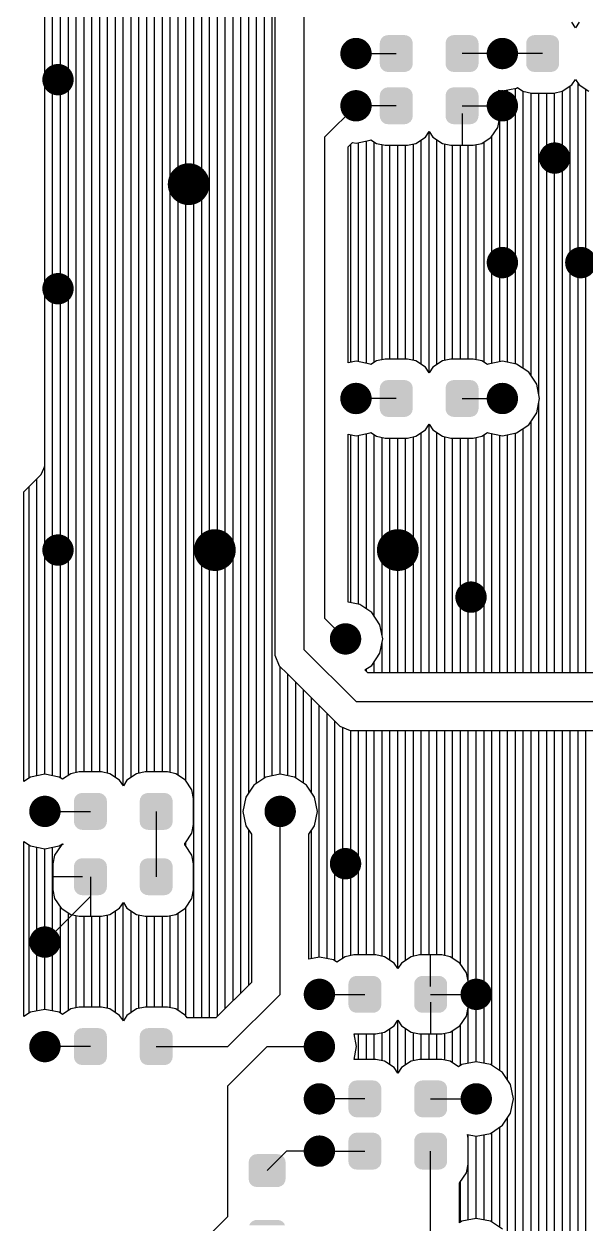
# Model space of a CAD drawing. Extents: x 295 to 953, y 10 to 290.
# Drawn here: x 729.75 to 752.27, y 114.29 to 162.4 of the extents above; entities that cross this region are included whole.
import ezdxf

# ---------------------------------------------------------------- set-up
doc = ezdxf.new("R2010")
doc.units = 0
doc.header["$LTSCALE"] = 5
doc.header["$MEASUREMENT"] = 0
doc.layers.get('0').update_dxf_attribs({"linetype": 'CONTINUOUS', "lineweight": 25})
doc.layers.add('DV-INT-A3_BOT', color=7, linetype='CONTINUOUS')

msp = doc.modelspace()

# ---------------------------------------------------------------- linework, layer by layer
for points, const_width in [([(743.367, 161.213, -1), (742.738, 161.213, -1)], 0.629), ([(749.234, 161.213, -1), (748.606, 161.213, -1)], 0.629), ([(731.423, 160.166, -1), (730.794, 160.166, -1)], 0.629), ([(743.367, 159.118, -1), (742.738, 159.118, -1)], 0.629), ([(749.234, 159.118, -1), (748.606, 159.118, -1)], 0.629), ([(751.33, 157.022, -1), (750.701, 157.022, -1)], 0.629), ([(736.766, 155.975, -1), (735.928, 155.975, -1)], 0.838), ([(749.234, 152.831, -1), (748.606, 152.831, -1)], 0.629), ([(752.378, 152.831, -1), (751.749, 152.831, -1)], 0.629), ([(731.423, 151.784, -1), (730.794, 151.784, -1)], 0.629), ([(743.367, 147.383, -1), (742.738, 147.383, -1)], 0.629), ([(749.234, 147.383, -1), (748.606, 147.383, -1)], 0.629), ([(731.423, 141.306, -1), (730.794, 141.306, -1)], 0.629), ([(737.814, 141.306, -1), (736.976, 141.306, -1)], 0.838), ([(745.148, 141.306, -1), (744.31, 141.306, -1)], 0.838), ([(747.977, 139.42, -1), (747.349, 139.42, -1)], 0.629), ([(742.948, 137.744, -1), (742.319, 137.744, -1)], 0.629), ([(730.899, 130.829, -1), (730.27, 130.829, -1)], 0.629), ([(740.329, 130.829, -1), (739.7, 130.829, -1)], 0.629), ([(742.948, 128.733, -1), (742.319, 128.733, -1)], 0.629), ([(730.899, 125.59, -1), (730.27, 125.59, -1)], 0.629), ([(741.9, 123.494, -1), (741.272, 123.494, -1)], 0.629), ([(748.187, 123.494, -1), (747.558, 123.494, -1)], 0.629), ([(730.899, 121.399, -1), (730.27, 121.399, -1)], 0.629), ([(741.9, 121.399, -1), (741.272, 121.399, -1)], 0.629), ([(741.9, 119.303, -1), (741.272, 119.303, -1)], 0.629), ([(748.187, 119.303, -1), (747.558, 119.303, -1)], 0.629), ([(741.9, 117.208, -1), (741.272, 117.208, -1)], 0.629)]:
    msp.add_lwpolyline(points, format="xyb", close=True, dxfattribs=dict(const_width=const_width))
for points in [[(745.326, 161.626), (745.312, 161.718), (744.006, 161.626), (744.022, 161.718)], [(745.312, 161.718), (745.307, 161.729), (744.022, 161.718), (744.024, 161.729)], [(745.307, 161.729), (745.267, 161.812), (744.024, 161.729), (744.068, 161.812)], [(745.267, 161.812), (745.258, 161.822), (744.068, 161.812), (744.073, 161.822)], [(745.258, 161.822), (745.194, 161.887), (744.073, 161.822), (744.141, 161.887)], [(745.194, 161.887), (745.181, 161.894), (744.141, 161.887), (744.148, 161.894)], [(745.181, 161.894), (745.101, 161.936), (744.148, 161.894), (744.236, 161.936)], [(745.101, 161.936), (745.079, 161.939), (744.236, 161.936), (744.243, 161.939)], [(745.079, 161.939), (744.997, 161.952), (744.243, 161.939), (744.335, 161.952)], [(744.997, 161.952), (744.997, 161.955), (744.335, 161.952), (744.335, 161.955)], [(747.963, 161.626), (747.949, 161.718), (746.642, 161.626), (746.658, 161.718)], [(747.949, 161.718), (747.943, 161.729), (746.658, 161.718), (746.66, 161.729)], [(747.943, 161.729), (747.903, 161.812), (746.66, 161.729), (746.704, 161.812)], [(747.903, 161.812), (747.894, 161.822), (746.704, 161.812), (746.709, 161.822)], [(747.894, 161.822), (747.83, 161.887), (746.709, 161.822), (746.777, 161.887)], [(747.83, 161.887), (747.817, 161.894), (746.777, 161.887), (746.785, 161.894)], [(747.817, 161.894), (747.737, 161.936), (746.785, 161.894), (746.872, 161.936)], [(747.737, 161.936), (747.715, 161.939), (746.872, 161.936), (746.879, 161.939)], [(747.715, 161.939), (747.634, 161.952), (746.879, 161.939), (746.971, 161.952)], [(747.634, 161.952), (747.634, 161.955), (746.971, 161.952), (746.971, 161.955)], [(751.194, 161.626), (751.18, 161.718), (749.874, 161.626), (749.889, 161.718)], [(751.18, 161.718), (751.174, 161.729), (749.889, 161.718), (749.891, 161.729)], [(751.174, 161.729), (751.134, 161.812), (749.891, 161.729), (749.935, 161.812)], [(751.134, 161.812), (751.125, 161.822), (749.935, 161.812), (749.94, 161.822)], [(751.125, 161.822), (751.061, 161.887), (749.94, 161.822), (750.009, 161.887)], [(751.061, 161.887), (751.048, 161.894), (750.009, 161.887), (750.016, 161.894)], [(751.048, 161.894), (750.968, 161.936), (750.016, 161.894), (750.103, 161.936)], [(750.968, 161.936), (750.947, 161.939), (750.103, 161.936), (750.11, 161.939)], [(750.947, 161.939), (750.865, 161.952), (750.11, 161.939), (750.203, 161.952)], [(750.865, 161.952), (750.865, 161.955), (750.203, 161.952), (750.203, 161.955)], [(745.326, 161.624), (745.326, 161.626), (744.006, 161.624), (744.006, 161.626)], [(745.326, 160.803), (745.326, 161.624), (744.006, 160.803), (744.006, 161.624)], [(747.963, 161.624), (747.963, 161.626), (746.642, 161.624), (746.642, 161.626)], [(747.963, 160.803), (747.963, 161.624), (746.642, 160.803), (746.642, 161.624)], [(751.194, 161.624), (751.194, 161.626), (749.874, 161.624), (749.874, 161.626)], [(751.194, 160.803), (751.194, 161.624), (749.874, 160.803), (749.874, 161.624)], [(745.326, 160.801), (745.326, 160.803), (744.006, 160.801), (744.006, 160.803)], [(745.311, 160.708), (745.326, 160.801), (744.02, 160.708), (744.006, 160.801)], [(745.309, 160.697), (745.311, 160.708), (744.026, 160.697), (744.02, 160.708)], [(745.265, 160.614), (745.309, 160.697), (744.066, 160.614), (744.026, 160.697)], [(747.963, 160.801), (747.963, 160.803), (746.642, 160.801), (746.642, 160.803)], [(747.947, 160.708), (747.963, 160.801), (746.656, 160.708), (746.642, 160.801)], [(747.945, 160.697), (747.947, 160.708), (746.662, 160.697), (746.656, 160.708)], [(747.901, 160.614), (747.945, 160.697), (746.702, 160.614), (746.662, 160.697)], [(751.194, 160.801), (751.194, 160.803), (749.874, 160.801), (749.874, 160.803)], [(751.178, 160.708), (751.194, 160.801), (749.888, 160.708), (749.874, 160.801)], [(751.176, 160.697), (751.178, 160.708), (749.893, 160.697), (749.888, 160.708)], [(751.132, 160.614), (751.176, 160.697), (749.933, 160.614), (749.893, 160.697)], [(745.26, 160.605), (745.265, 160.614), (744.075, 160.605), (744.066, 160.614)], [(745.191, 160.539), (745.26, 160.605), (744.139, 160.539), (744.075, 160.605)], [(745.184, 160.532), (745.191, 160.539), (744.152, 160.532), (744.139, 160.539)], [(745.097, 160.491), (745.184, 160.532), (744.232, 160.491), (744.152, 160.532)], [(745.09, 160.487), (745.097, 160.491), (744.253, 160.487), (744.232, 160.491)], [(744.997, 160.474), (745.09, 160.487), (744.335, 160.474), (744.253, 160.487)], [(744.997, 160.472), (744.997, 160.474), (744.335, 160.472), (744.335, 160.474)], [(747.896, 160.605), (747.901, 160.614), (746.711, 160.605), (746.702, 160.614)], [(747.827, 160.539), (747.896, 160.605), (746.775, 160.539), (746.711, 160.605)], [(747.82, 160.532), (747.827, 160.539), (746.788, 160.532), (746.775, 160.539)], [(747.733, 160.491), (747.82, 160.532), (746.868, 160.491), (746.788, 160.532)], [(747.726, 160.487), (747.733, 160.491), (746.889, 160.487), (746.868, 160.491)], [(747.634, 160.474), (747.726, 160.487), (746.971, 160.474), (746.889, 160.487)], [(747.634, 160.472), (747.634, 160.474), (746.971, 160.472), (746.971, 160.474)], [(751.127, 160.605), (751.132, 160.614), (749.943, 160.605), (749.933, 160.614)], [(751.059, 160.539), (751.127, 160.605), (750.006, 160.539), (749.943, 160.605)], [(751.052, 160.532), (751.059, 160.539), (750.019, 160.532), (750.006, 160.539)], [(750.964, 160.491), (751.052, 160.532), (750.099, 160.491), (750.019, 160.532)], [(750.957, 160.487), (750.964, 160.491), (750.121, 160.487), (750.099, 160.491)], [(750.865, 160.474), (750.957, 160.487), (750.203, 160.474), (750.121, 160.487)], [(750.865, 160.472), (750.865, 160.474), (750.203, 160.472), (750.203, 160.474)], [(745.258, 159.726), (745.194, 159.792), (744.073, 159.726), (744.141, 159.792)], [(745.194, 159.792), (745.181, 159.799), (744.141, 159.792), (744.148, 159.799)], [(745.181, 159.799), (745.101, 159.84), (744.148, 159.799), (744.236, 159.84)], [(745.101, 159.84), (745.079, 159.844), (744.236, 159.84), (744.243, 159.844)], [(745.079, 159.844), (744.997, 159.857), (744.243, 159.844), (744.335, 159.857)], [(744.997, 159.857), (744.997, 159.86), (744.335, 159.857), (744.335, 159.86)], [(747.894, 159.726), (747.83, 159.792), (746.709, 159.726), (746.777, 159.792)], [(747.83, 159.792), (747.817, 159.799), (746.777, 159.792), (746.785, 159.799)], [(747.817, 159.799), (747.737, 159.84), (746.785, 159.799), (746.872, 159.84)], [(747.737, 159.84), (747.715, 159.844), (746.872, 159.84), (746.879, 159.844)], [(747.715, 159.844), (747.634, 159.857), (746.879, 159.844), (746.971, 159.857)], [(747.634, 159.857), (747.634, 159.86), (746.971, 159.857), (746.971, 159.86)], [(745.326, 159.531), (745.312, 159.623), (744.006, 159.531), (744.022, 159.623)], [(745.326, 159.529), (745.326, 159.531), (744.006, 159.529), (744.006, 159.531)], [(745.326, 158.707), (745.326, 159.529), (744.006, 158.707), (744.006, 159.529)], [(745.312, 159.623), (745.307, 159.634), (744.022, 159.623), (744.024, 159.634)], [(745.307, 159.634), (745.267, 159.717), (744.024, 159.634), (744.068, 159.717)], [(745.267, 159.717), (745.258, 159.726), (744.068, 159.717), (744.073, 159.726)], [(747.963, 159.531), (747.949, 159.623), (746.642, 159.531), (746.658, 159.623)], [(747.963, 159.529), (747.963, 159.531), (746.642, 159.529), (746.642, 159.531)], [(747.963, 158.707), (747.963, 159.529), (746.642, 158.707), (746.642, 159.529)], [(747.949, 159.623), (747.943, 159.634), (746.658, 159.623), (746.66, 159.634)], [(747.943, 159.634), (747.903, 159.717), (746.66, 159.634), (746.704, 159.717)], [(747.903, 159.717), (747.894, 159.726), (746.704, 159.717), (746.709, 159.726)], [(745.326, 158.705), (745.326, 158.707), (744.006, 158.705), (744.006, 158.707)], [(745.311, 158.613), (745.326, 158.705), (744.02, 158.613), (744.006, 158.705)], [(745.309, 158.602), (745.311, 158.613), (744.026, 158.602), (744.02, 158.613)], [(745.265, 158.519), (745.309, 158.602), (744.066, 158.519), (744.026, 158.602)], [(745.26, 158.509), (745.265, 158.519), (744.075, 158.509), (744.066, 158.519)], [(745.191, 158.444), (745.26, 158.509), (744.139, 158.444), (744.075, 158.509)], [(745.184, 158.437), (745.191, 158.444), (744.152, 158.437), (744.139, 158.444)], [(745.097, 158.395), (745.184, 158.437), (744.232, 158.395), (744.152, 158.437)], [(745.09, 158.392), (745.097, 158.395), (744.253, 158.392), (744.232, 158.395)], [(744.997, 158.379), (745.09, 158.392), (744.335, 158.379), (744.253, 158.392)], [(744.997, 158.376), (744.997, 158.379), (744.335, 158.376), (744.335, 158.379)], [(747.963, 158.705), (747.963, 158.707), (746.642, 158.705), (746.642, 158.707)], [(747.947, 158.613), (747.963, 158.705), (746.656, 158.613), (746.642, 158.705)], [(747.945, 158.602), (747.947, 158.613), (746.662, 158.602), (746.656, 158.613)], [(747.901, 158.519), (747.945, 158.602), (746.702, 158.519), (746.662, 158.602)], [(747.896, 158.509), (747.901, 158.519), (746.711, 158.509), (746.702, 158.519)], [(747.827, 158.444), (747.896, 158.509), (746.775, 158.444), (746.711, 158.509)], [(747.82, 158.437), (747.827, 158.444), (746.788, 158.437), (746.775, 158.444)], [(747.733, 158.395), (747.82, 158.437), (746.868, 158.395), (746.788, 158.437)], [(747.726, 158.392), (747.733, 158.395), (746.889, 158.392), (746.868, 158.395)], [(747.634, 158.379), (747.726, 158.392), (746.971, 158.379), (746.889, 158.392)], [(747.634, 158.376), (747.634, 158.379), (746.971, 158.376), (746.971, 158.379)], [(745.326, 147.796), (745.312, 147.888), (744.006, 147.796), (744.022, 147.888)], [(745.326, 147.794), (745.326, 147.796), (744.006, 147.794), (744.006, 147.796)], [(745.326, 146.972), (745.326, 147.794), (744.006, 146.972), (744.006, 147.794)], [(745.312, 147.888), (745.307, 147.899), (744.022, 147.888), (744.024, 147.899)], [(745.307, 147.899), (745.267, 147.982), (744.024, 147.899), (744.068, 147.982)], [(745.267, 147.982), (745.258, 147.992), (744.068, 147.982), (744.073, 147.992)], [(745.258, 147.992), (745.194, 148.057), (744.073, 147.992), (744.141, 148.057)], [(745.194, 148.057), (745.181, 148.064), (744.141, 148.057), (744.148, 148.064)], [(745.181, 148.064), (745.101, 148.105), (744.148, 148.064), (744.236, 148.105)], [(745.101, 148.105), (745.079, 148.109), (744.236, 148.105), (744.243, 148.109)], [(745.079, 148.109), (744.997, 148.122), (744.243, 148.109), (744.335, 148.122)], [(744.997, 148.122), (744.997, 148.125), (744.335, 148.122), (744.335, 148.125)], [(747.963, 147.796), (747.949, 147.888), (746.642, 147.796), (746.658, 147.888)], [(747.963, 147.794), (747.963, 147.796), (746.642, 147.794), (746.642, 147.796)], [(747.963, 146.972), (747.963, 147.794), (746.642, 146.972), (746.642, 147.794)], [(747.949, 147.888), (747.943, 147.899), (746.658, 147.888), (746.66, 147.899)], [(747.943, 147.899), (747.903, 147.982), (746.66, 147.899), (746.704, 147.982)], [(747.903, 147.982), (747.894, 147.992), (746.704, 147.982), (746.709, 147.992)], [(747.894, 147.992), (747.83, 148.057), (746.709, 147.992), (746.777, 148.057)], [(747.83, 148.057), (747.817, 148.064), (746.777, 148.057), (746.785, 148.064)], [(747.817, 148.064), (747.737, 148.105), (746.785, 148.064), (746.872, 148.105)], [(747.737, 148.105), (747.715, 148.109), (746.872, 148.105), (746.879, 148.109)], [(747.715, 148.109), (747.634, 148.122), (746.879, 148.109), (746.971, 148.122)], [(747.634, 148.122), (747.634, 148.125), (746.971, 148.122), (746.971, 148.125)], [(745.326, 146.97), (745.326, 146.972), (744.006, 146.97), (744.006, 146.972)], [(745.311, 146.878), (745.326, 146.97), (744.02, 146.878), (744.006, 146.97)], [(745.309, 146.867), (745.311, 146.878), (744.026, 146.867), (744.02, 146.878)], [(745.265, 146.784), (745.309, 146.867), (744.066, 146.784), (744.026, 146.867)], [(745.26, 146.775), (745.265, 146.784), (744.075, 146.775), (744.066, 146.784)], [(745.191, 146.709), (745.26, 146.775), (744.139, 146.709), (744.075, 146.775)], [(747.963, 146.97), (747.963, 146.972), (746.642, 146.97), (746.642, 146.972)], [(747.947, 146.878), (747.963, 146.97), (746.656, 146.878), (746.642, 146.97)], [(747.945, 146.867), (747.947, 146.878), (746.662, 146.867), (746.656, 146.878)], [(747.901, 146.784), (747.945, 146.867), (746.702, 146.784), (746.662, 146.867)], [(747.896, 146.775), (747.901, 146.784), (746.711, 146.775), (746.702, 146.784)], [(747.827, 146.709), (747.896, 146.775), (746.775, 146.709), (746.711, 146.775)], [(745.184, 146.702), (745.191, 146.709), (744.152, 146.702), (744.139, 146.709)], [(745.097, 146.661), (745.184, 146.702), (744.232, 146.661), (744.152, 146.702)], [(745.09, 146.657), (745.097, 146.661), (744.253, 146.657), (744.232, 146.661)], [(744.997, 146.644), (745.09, 146.657), (744.335, 146.644), (744.253, 146.657)], [(744.997, 146.641), (744.997, 146.644), (744.335, 146.641), (744.335, 146.644)], [(747.82, 146.702), (747.827, 146.709), (746.788, 146.702), (746.775, 146.709)], [(747.733, 146.661), (747.82, 146.702), (746.868, 146.661), (746.788, 146.702)], [(747.726, 146.657), (747.733, 146.661), (746.889, 146.657), (746.868, 146.661)], [(747.634, 146.644), (747.726, 146.657), (746.971, 146.644), (746.889, 146.657)], [(747.634, 146.641), (747.634, 146.644), (746.971, 146.641), (746.971, 146.644)], [(733.054, 131.334), (733.048, 131.345), (731.763, 131.334), (731.765, 131.345)], [(733.048, 131.345), (733.008, 131.428), (731.765, 131.345), (731.809, 131.428)], [(733.008, 131.428), (732.999, 131.437), (731.809, 131.428), (731.814, 131.437)], [(732.999, 131.437), (732.935, 131.503), (731.814, 131.437), (731.883, 131.503)], [(732.935, 131.503), (732.922, 131.509), (731.883, 131.503), (731.89, 131.509)], [(732.922, 131.509), (732.842, 131.551), (731.89, 131.509), (731.977, 131.551)], [(732.842, 131.551), (732.821, 131.554), (731.977, 131.551), (731.984, 131.554)], [(732.821, 131.554), (732.739, 131.568), (731.984, 131.554), (732.077, 131.568)], [(732.739, 131.568), (732.739, 131.57), (732.077, 131.568), (732.077, 131.57)], [(735.69, 131.334), (735.684, 131.345), (734.399, 131.334), (734.401, 131.345)], [(735.684, 131.345), (735.644, 131.428), (734.401, 131.345), (734.445, 131.428)], [(735.644, 131.428), (735.635, 131.437), (734.445, 131.428), (734.45, 131.437)], [(735.635, 131.437), (735.571, 131.503), (734.45, 131.437), (734.519, 131.503)], [(735.571, 131.503), (735.558, 131.509), (734.519, 131.503), (734.526, 131.509)], [(735.558, 131.509), (735.478, 131.551), (734.526, 131.509), (734.613, 131.551)], [(735.478, 131.551), (735.457, 131.554), (734.613, 131.551), (734.62, 131.554)], [(735.457, 131.554), (735.375, 131.568), (734.62, 131.554), (734.713, 131.568)], [(735.375, 131.568), (735.375, 131.57), (734.713, 131.568), (734.713, 131.57)], [(733.068, 131.241), (733.054, 131.334), (731.748, 131.241), (731.763, 131.334)], [(733.068, 131.239), (733.068, 131.241), (731.748, 131.239), (731.748, 131.241)], [(733.068, 130.418), (733.068, 131.239), (731.748, 130.418), (731.748, 131.239)], [(735.704, 131.241), (735.69, 131.334), (734.384, 131.241), (734.399, 131.334)], [(735.704, 131.239), (735.704, 131.241), (734.384, 131.239), (734.384, 131.241)], [(735.704, 130.418), (735.704, 131.239), (734.384, 130.418), (734.384, 131.239)], [(733.068, 130.416), (733.068, 130.418), (731.748, 130.416), (731.748, 130.418)], [(733.052, 130.324), (733.068, 130.416), (731.762, 130.324), (731.748, 130.416)], [(735.704, 130.416), (735.704, 130.418), (734.384, 130.416), (734.384, 130.418)], [(735.688, 130.324), (735.704, 130.416), (734.398, 130.324), (734.384, 130.416)], [(733.05, 130.313), (733.052, 130.324), (731.767, 130.313), (731.762, 130.324)], [(733.006, 130.229), (733.05, 130.313), (731.807, 130.229), (731.767, 130.313)], [(733.001, 130.22), (733.006, 130.229), (731.816, 130.22), (731.807, 130.229)], [(732.933, 130.154), (733.001, 130.22), (731.88, 130.154), (731.816, 130.22)], [(732.925, 130.148), (732.933, 130.154), (731.893, 130.148), (731.88, 130.154)], [(732.838, 130.106), (732.925, 130.148), (731.973, 130.106), (731.893, 130.148)], [(732.831, 130.103), (732.838, 130.106), (731.995, 130.103), (731.973, 130.106)], [(732.739, 130.09), (732.831, 130.103), (732.077, 130.09), (731.995, 130.103)], [(732.739, 130.087), (732.739, 130.09), (732.077, 130.087), (732.077, 130.09)], [(735.686, 130.313), (735.688, 130.324), (734.403, 130.313), (734.398, 130.324)], [(735.642, 130.229), (735.686, 130.313), (734.443, 130.229), (734.403, 130.313)], [(735.637, 130.22), (735.642, 130.229), (734.453, 130.22), (734.443, 130.229)], [(735.569, 130.154), (735.637, 130.22), (734.516, 130.154), (734.453, 130.22)], [(735.562, 130.148), (735.569, 130.154), (734.529, 130.148), (734.516, 130.154)], [(735.474, 130.106), (735.562, 130.148), (734.609, 130.106), (734.529, 130.148)], [(735.467, 130.103), (735.474, 130.106), (734.631, 130.103), (734.609, 130.106)], [(735.375, 130.09), (735.467, 130.103), (734.713, 130.09), (734.631, 130.103)], [(735.375, 130.087), (735.375, 130.09), (734.713, 130.087), (734.713, 130.09)], [(732.821, 128.935), (732.739, 128.948), (731.984, 128.935), (732.077, 128.948)], [(732.739, 128.948), (732.739, 128.951), (732.077, 128.948), (732.077, 128.951)], [(735.457, 128.935), (735.375, 128.948), (734.62, 128.935), (734.713, 128.948)], [(735.375, 128.948), (735.375, 128.951), (734.713, 128.948), (734.713, 128.951)], [(733.068, 128.622), (733.054, 128.714), (731.748, 128.622), (731.763, 128.714)], [(733.068, 128.62), (733.068, 128.622), (731.748, 128.62), (731.748, 128.622)], [(733.068, 127.798), (733.068, 128.62), (731.748, 127.798), (731.748, 128.62)], [(733.054, 128.714), (733.048, 128.725), (731.763, 128.714), (731.765, 128.725)], [(733.048, 128.725), (733.008, 128.808), (731.765, 128.725), (731.809, 128.808)], [(733.008, 128.808), (732.999, 128.818), (731.809, 128.808), (731.814, 128.818)], [(732.999, 128.818), (732.935, 128.883), (731.814, 128.818), (731.883, 128.883)], [(732.935, 128.883), (732.922, 128.89), (731.883, 128.883), (731.89, 128.89)], [(732.922, 128.89), (732.842, 128.932), (731.89, 128.89), (731.977, 128.932)], [(732.842, 128.932), (732.821, 128.935), (731.977, 128.932), (731.984, 128.935)], [(735.704, 128.622), (735.69, 128.714), (734.384, 128.622), (734.399, 128.714)], [(735.704, 128.62), (735.704, 128.622), (734.384, 128.62), (734.384, 128.622)], [(735.704, 127.798), (735.704, 128.62), (734.384, 127.798), (734.384, 128.62)], [(735.69, 128.714), (735.684, 128.725), (734.399, 128.714), (734.401, 128.725)], [(735.684, 128.725), (735.644, 128.808), (734.401, 128.725), (734.445, 128.808)], [(735.644, 128.808), (735.635, 128.818), (734.445, 128.808), (734.45, 128.818)], [(735.635, 128.818), (735.571, 128.883), (734.45, 128.818), (734.519, 128.883)], [(735.571, 128.883), (735.558, 128.89), (734.519, 128.883), (734.526, 128.89)], [(735.558, 128.89), (735.478, 128.932), (734.526, 128.89), (734.613, 128.932)], [(735.478, 128.932), (735.457, 128.935), (734.613, 128.932), (734.62, 128.935)], [(733.068, 127.796), (733.068, 127.798), (731.748, 127.796), (731.748, 127.798)], [(733.052, 127.704), (733.068, 127.796), (731.762, 127.704), (731.748, 127.796)], [(733.05, 127.693), (733.052, 127.704), (731.767, 127.693), (731.762, 127.704)], [(733.006, 127.61), (733.05, 127.693), (731.807, 127.61), (731.767, 127.693)], [(733.001, 127.601), (733.006, 127.61), (731.816, 127.601), (731.807, 127.61)], [(732.933, 127.535), (733.001, 127.601), (731.88, 127.535), (731.816, 127.601)], [(732.925, 127.528), (732.933, 127.535), (731.893, 127.528), (731.88, 127.535)], [(732.838, 127.487), (732.925, 127.528), (731.973, 127.487), (731.893, 127.528)], [(735.704, 127.796), (735.704, 127.798), (734.384, 127.796), (734.384, 127.798)], [(735.688, 127.704), (735.704, 127.796), (734.398, 127.704), (734.384, 127.796)], [(735.686, 127.693), (735.688, 127.704), (734.403, 127.693), (734.398, 127.704)], [(735.642, 127.61), (735.686, 127.693), (734.443, 127.61), (734.403, 127.693)], [(735.637, 127.601), (735.642, 127.61), (734.453, 127.601), (734.443, 127.61)], [(735.569, 127.535), (735.637, 127.601), (734.516, 127.535), (734.453, 127.601)], [(735.562, 127.528), (735.569, 127.535), (734.529, 127.528), (734.516, 127.535)], [(735.474, 127.487), (735.562, 127.528), (734.609, 127.487), (734.529, 127.528)], [(732.831, 127.483), (732.838, 127.487), (731.995, 127.483), (731.973, 127.487)], [(732.739, 127.47), (732.831, 127.483), (732.077, 127.47), (731.995, 127.483)], [(732.739, 127.467), (732.739, 127.47), (732.077, 127.467), (732.077, 127.47)], [(735.467, 127.483), (735.474, 127.487), (734.631, 127.483), (734.609, 127.487)], [(735.375, 127.47), (735.467, 127.483), (734.713, 127.47), (734.631, 127.483)], [(735.375, 127.467), (735.375, 127.47), (734.713, 127.467), (734.713, 127.47)], [(744, 124.103), (743.936, 124.168), (742.816, 124.103), (742.884, 124.168)], [(743.936, 124.168), (743.923, 124.175), (742.884, 124.168), (742.891, 124.175)], [(743.923, 124.175), (743.843, 124.217), (742.891, 124.175), (742.978, 124.217)], [(743.843, 124.217), (743.822, 124.22), (742.978, 124.217), (742.986, 124.22)], [(743.822, 124.22), (743.74, 124.233), (742.986, 124.22), (743.078, 124.233)], [(743.74, 124.233), (743.74, 124.236), (743.078, 124.233), (743.078, 124.236)], [(746.636, 124.103), (746.572, 124.168), (745.452, 124.103), (745.52, 124.168)], [(746.572, 124.168), (746.559, 124.175), (745.52, 124.168), (745.527, 124.175)], [(746.559, 124.175), (746.48, 124.217), (745.527, 124.175), (745.615, 124.217)], [(746.48, 124.217), (746.458, 124.22), (745.615, 124.217), (745.622, 124.22)], [(746.458, 124.22), (746.376, 124.233), (745.622, 124.22), (745.714, 124.233)], [(746.376, 124.233), (746.376, 124.236), (745.714, 124.233), (745.714, 124.236)], [(744.069, 123.907), (744.055, 123.999), (742.749, 123.907), (742.765, 123.999)], [(744.069, 123.905), (744.069, 123.907), (742.749, 123.905), (742.749, 123.907)], [(744.069, 123.084), (744.069, 123.905), (742.749, 123.084), (742.749, 123.905)], [(744.055, 123.999), (744.05, 124.01), (742.765, 123.999), (742.766, 124.01)], [(744.05, 124.01), (744.009, 124.093), (742.766, 124.01), (742.811, 124.093)], [(744.009, 124.093), (744, 124.103), (742.811, 124.093), (742.816, 124.103)], [(746.705, 123.907), (746.691, 123.999), (745.385, 123.907), (745.401, 123.999)], [(746.705, 123.905), (746.705, 123.907), (745.385, 123.905), (745.385, 123.907)], [(746.705, 123.084), (746.705, 123.905), (745.385, 123.084), (745.385, 123.905)], [(746.691, 123.999), (746.686, 124.01), (745.401, 123.999), (745.403, 124.01)], [(746.686, 124.01), (746.646, 124.093), (745.403, 124.01), (745.447, 124.093)], [(746.646, 124.093), (746.636, 124.103), (745.447, 124.093), (745.452, 124.103)], [(744.069, 123.082), (744.069, 123.084), (742.749, 123.082), (742.749, 123.084)], [(744.053, 122.989), (744.069, 123.082), (742.763, 122.989), (742.749, 123.082)], [(744.052, 122.978), (744.053, 122.989), (742.768, 122.978), (742.763, 122.989)], [(744.007, 122.895), (744.052, 122.978), (742.809, 122.895), (742.768, 122.978)], [(744.003, 122.886), (744.007, 122.895), (742.818, 122.886), (742.809, 122.895)], [(743.934, 122.82), (744.003, 122.886), (742.882, 122.82), (742.818, 122.886)], [(743.927, 122.813), (743.934, 122.82), (742.895, 122.813), (742.882, 122.82)], [(743.84, 122.772), (743.927, 122.813), (742.975, 122.772), (742.895, 122.813)], [(743.832, 122.768), (743.84, 122.772), (742.996, 122.768), (742.975, 122.772)], [(743.74, 122.755), (743.832, 122.768), (743.078, 122.755), (742.996, 122.768)], [(743.74, 122.753), (743.74, 122.755), (743.078, 122.753), (743.078, 122.755)], [(746.705, 123.082), (746.705, 123.084), (745.385, 123.082), (745.385, 123.084)], [(746.69, 122.989), (746.705, 123.082), (745.399, 122.989), (745.385, 123.082)], [(746.688, 122.978), (746.69, 122.989), (745.404, 122.978), (745.399, 122.989)], [(746.644, 122.895), (746.688, 122.978), (745.445, 122.895), (745.404, 122.978)], [(746.639, 122.886), (746.644, 122.895), (745.454, 122.886), (745.445, 122.895)], [(746.57, 122.82), (746.639, 122.886), (745.518, 122.82), (745.454, 122.886)], [(746.563, 122.813), (746.57, 122.82), (745.531, 122.813), (745.518, 122.82)], [(746.476, 122.772), (746.563, 122.813), (745.611, 122.772), (745.531, 122.813)], [(746.468, 122.768), (746.476, 122.772), (745.632, 122.768), (745.611, 122.772)], [(746.376, 122.755), (746.468, 122.768), (745.714, 122.755), (745.632, 122.768)], [(746.376, 122.753), (746.376, 122.755), (745.714, 122.753), (745.714, 122.755)], [(733.068, 121.812), (733.054, 121.904), (731.748, 121.812), (731.763, 121.904)], [(733.068, 121.81), (733.068, 121.812), (731.748, 121.81), (731.748, 121.812)], [(733.068, 120.988), (733.068, 121.81), (731.748, 120.988), (731.748, 121.81)], [(733.054, 121.904), (733.048, 121.915), (731.763, 121.904), (731.765, 121.915)], [(733.048, 121.915), (733.008, 121.998), (731.765, 121.915), (731.809, 121.998)], [(733.008, 121.998), (732.999, 122.007), (731.809, 121.998), (731.814, 122.007)], [(732.999, 122.007), (732.935, 122.073), (731.814, 122.007), (731.883, 122.073)], [(732.935, 122.073), (732.922, 122.08), (731.883, 122.073), (731.89, 122.08)], [(732.922, 122.08), (732.842, 122.121), (731.89, 122.08), (731.977, 122.121)], [(732.842, 122.121), (732.821, 122.125), (731.977, 122.121), (731.984, 122.125)], [(732.821, 122.125), (732.739, 122.138), (731.984, 122.125), (732.077, 122.138)], [(732.739, 122.138), (732.739, 122.141), (732.077, 122.138), (732.077, 122.141)], [(735.704, 121.812), (735.69, 121.904), (734.384, 121.812), (734.399, 121.904)], [(735.704, 121.81), (735.704, 121.812), (734.384, 121.81), (734.384, 121.812)], [(735.704, 120.988), (735.704, 121.81), (734.384, 120.988), (734.384, 121.81)], [(735.69, 121.904), (735.684, 121.915), (734.399, 121.904), (734.401, 121.915)], [(735.684, 121.915), (735.644, 121.998), (734.401, 121.915), (734.445, 121.998)], [(735.644, 121.998), (735.635, 122.007), (734.445, 121.998), (734.45, 122.007)], [(735.635, 122.007), (735.571, 122.073), (734.45, 122.007), (734.519, 122.073)], [(735.571, 122.073), (735.558, 122.08), (734.519, 122.073), (734.526, 122.08)], [(735.558, 122.08), (735.478, 122.121), (734.526, 122.08), (734.613, 122.121)], [(735.478, 122.121), (735.457, 122.125), (734.613, 122.121), (734.62, 122.125)], [(735.457, 122.125), (735.375, 122.138), (734.62, 122.125), (734.713, 122.138)], [(735.375, 122.138), (735.375, 122.141), (734.713, 122.138), (734.713, 122.141)], [(733.068, 120.986), (733.068, 120.988), (731.748, 120.986), (731.748, 120.988)], [(733.052, 120.894), (733.068, 120.986), (731.762, 120.894), (731.748, 120.986)], [(733.05, 120.883), (733.052, 120.894), (731.767, 120.883), (731.762, 120.894)], [(733.006, 120.8), (733.05, 120.883), (731.807, 120.8), (731.767, 120.883)], [(733.001, 120.79), (733.006, 120.8), (731.816, 120.79), (731.807, 120.8)], [(732.933, 120.725), (733.001, 120.79), (731.88, 120.725), (731.816, 120.79)], [(735.704, 120.986), (735.704, 120.988), (734.384, 120.986), (734.384, 120.988)], [(735.688, 120.894), (735.704, 120.986), (734.398, 120.894), (734.384, 120.986)], [(735.686, 120.883), (735.688, 120.894), (734.403, 120.883), (734.398, 120.894)], [(735.642, 120.8), (735.686, 120.883), (734.443, 120.8), (734.403, 120.883)], [(735.637, 120.79), (735.642, 120.8), (734.453, 120.79), (734.443, 120.8)], [(735.569, 120.725), (735.637, 120.79), (734.516, 120.725), (734.453, 120.79)], [(732.925, 120.718), (732.933, 120.725), (731.893, 120.718), (731.88, 120.725)], [(732.838, 120.676), (732.925, 120.718), (731.973, 120.676), (731.893, 120.718)], [(732.831, 120.673), (732.838, 120.676), (731.995, 120.673), (731.973, 120.676)], [(732.739, 120.66), (732.831, 120.673), (732.077, 120.66), (731.995, 120.673)], [(732.739, 120.657), (732.739, 120.66), (732.077, 120.657), (732.077, 120.66)], [(735.562, 120.718), (735.569, 120.725), (734.529, 120.718), (734.516, 120.725)], [(735.474, 120.676), (735.562, 120.718), (734.609, 120.676), (734.529, 120.718)], [(735.467, 120.673), (735.474, 120.676), (734.631, 120.673), (734.609, 120.676)], [(735.375, 120.66), (735.467, 120.673), (734.713, 120.66), (734.631, 120.673)], [(735.375, 120.657), (735.375, 120.66), (734.713, 120.657), (734.713, 120.66)], [(744.069, 119.716), (744.055, 119.808), (742.749, 119.716), (742.765, 119.808)], [(744.055, 119.808), (744.05, 119.819), (742.765, 119.808), (742.766, 119.819)], [(744.05, 119.819), (744.009, 119.902), (742.766, 119.819), (742.811, 119.902)], [(744.009, 119.902), (744, 119.912), (742.811, 119.902), (742.816, 119.912)], [(744, 119.912), (743.936, 119.977), (742.816, 119.912), (742.884, 119.977)], [(743.936, 119.977), (743.923, 119.984), (742.884, 119.977), (742.891, 119.984)], [(743.923, 119.984), (743.843, 120.026), (742.891, 119.984), (742.978, 120.026)], [(743.843, 120.026), (743.822, 120.029), (742.978, 120.026), (742.986, 120.029)], [(743.822, 120.029), (743.74, 120.042), (742.986, 120.029), (743.078, 120.042)], [(743.74, 120.042), (743.74, 120.045), (743.078, 120.042), (743.078, 120.045)], [(746.705, 119.716), (746.691, 119.808), (745.385, 119.716), (745.401, 119.808)], [(746.691, 119.808), (746.686, 119.819), (745.401, 119.808), (745.403, 119.819)], [(746.686, 119.819), (746.646, 119.902), (745.403, 119.819), (745.447, 119.902)], [(746.646, 119.902), (746.636, 119.912), (745.447, 119.902), (745.452, 119.912)], [(746.636, 119.912), (746.572, 119.977), (745.452, 119.912), (745.52, 119.977)], [(746.572, 119.977), (746.559, 119.984), (745.52, 119.977), (745.527, 119.984)], [(746.559, 119.984), (746.48, 120.026), (745.527, 119.984), (745.615, 120.026)], [(746.48, 120.026), (746.458, 120.029), (745.615, 120.026), (745.622, 120.029)], [(746.458, 120.029), (746.376, 120.042), (745.622, 120.029), (745.714, 120.042)], [(746.376, 120.042), (746.376, 120.045), (745.714, 120.042), (745.714, 120.045)], [(744.069, 119.714), (744.069, 119.716), (742.749, 119.714), (742.749, 119.716)], [(744.069, 118.893), (744.069, 119.714), (742.749, 118.893), (742.749, 119.714)], [(746.705, 119.714), (746.705, 119.716), (745.385, 119.714), (745.385, 119.716)], [(746.705, 118.893), (746.705, 119.714), (745.385, 118.893), (745.385, 119.714)], [(744.069, 118.891), (744.069, 118.893), (742.749, 118.891), (742.749, 118.893)], [(744.053, 118.798), (744.069, 118.891), (742.763, 118.798), (742.749, 118.891)], [(746.705, 118.891), (746.705, 118.893), (745.385, 118.891), (745.385, 118.893)], [(746.69, 118.798), (746.705, 118.891), (745.399, 118.798), (745.385, 118.891)], [(744.052, 118.787), (744.053, 118.798), (742.768, 118.787), (742.763, 118.798)], [(744.007, 118.704), (744.052, 118.787), (742.809, 118.704), (742.768, 118.787)], [(744.003, 118.695), (744.007, 118.704), (742.818, 118.695), (742.809, 118.704)], [(743.934, 118.629), (744.003, 118.695), (742.882, 118.629), (742.818, 118.695)], [(743.927, 118.622), (743.934, 118.629), (742.895, 118.622), (742.882, 118.629)], [(743.84, 118.581), (743.927, 118.622), (742.975, 118.581), (742.895, 118.622)], [(743.832, 118.577), (743.84, 118.581), (742.996, 118.577), (742.975, 118.581)], [(743.74, 118.564), (743.832, 118.577), (743.078, 118.564), (742.996, 118.577)], [(743.74, 118.562), (743.74, 118.564), (743.078, 118.562), (743.078, 118.564)], [(746.688, 118.787), (746.69, 118.798), (745.404, 118.787), (745.399, 118.798)], [(746.644, 118.704), (746.688, 118.787), (745.445, 118.704), (745.404, 118.787)], [(746.639, 118.695), (746.644, 118.704), (745.454, 118.695), (745.445, 118.704)], [(746.57, 118.629), (746.639, 118.695), (745.518, 118.629), (745.454, 118.695)], [(746.563, 118.622), (746.57, 118.629), (745.531, 118.622), (745.518, 118.629)], [(746.476, 118.581), (746.563, 118.622), (745.611, 118.581), (745.531, 118.622)], [(746.468, 118.577), (746.476, 118.581), (745.632, 118.577), (745.611, 118.581)], [(746.376, 118.564), (746.468, 118.577), (745.714, 118.564), (745.632, 118.577)], [(746.376, 118.562), (746.376, 118.564), (745.714, 118.562), (745.714, 118.564)], [(744, 117.816), (743.936, 117.882), (742.816, 117.816), (742.884, 117.882)], [(743.936, 117.882), (743.923, 117.889), (742.884, 117.882), (742.891, 117.889)], [(743.923, 117.889), (743.843, 117.93), (742.891, 117.889), (742.978, 117.93)], [(743.843, 117.93), (743.822, 117.934), (742.978, 117.93), (742.986, 117.934)], [(743.822, 117.934), (743.74, 117.947), (742.986, 117.934), (743.078, 117.947)], [(743.74, 117.947), (743.74, 117.95), (743.078, 117.947), (743.078, 117.95)], [(746.636, 117.816), (746.572, 117.882), (745.452, 117.816), (745.52, 117.882)], [(746.572, 117.882), (746.559, 117.889), (745.52, 117.882), (745.527, 117.889)], [(746.559, 117.889), (746.48, 117.93), (745.527, 117.889), (745.615, 117.93)], [(746.48, 117.93), (746.458, 117.934), (745.615, 117.93), (745.622, 117.934)], [(746.458, 117.934), (746.376, 117.947), (745.622, 117.934), (745.714, 117.947)], [(746.376, 117.947), (746.376, 117.95), (745.714, 117.947), (745.714, 117.95)], [(744.069, 117.621), (744.055, 117.713), (742.749, 117.621), (742.765, 117.713)], [(744.069, 117.619), (744.069, 117.621), (742.749, 117.619), (742.749, 117.621)], [(744.069, 116.797), (744.069, 117.619), (742.749, 116.797), (742.749, 117.619)], [(744.055, 117.713), (744.05, 117.724), (742.765, 117.713), (742.766, 117.724)], [(744.05, 117.724), (744.009, 117.807), (742.766, 117.724), (742.811, 117.807)], [(744.009, 117.807), (744, 117.816), (742.811, 117.807), (742.816, 117.816)], [(746.705, 117.621), (746.691, 117.713), (745.385, 117.621), (745.401, 117.713)], [(746.705, 117.619), (746.705, 117.621), (745.385, 117.619), (745.385, 117.621)], [(746.705, 116.797), (746.705, 117.619), (745.385, 116.797), (745.385, 117.619)], [(746.691, 117.713), (746.686, 117.724), (745.401, 117.713), (745.403, 117.724)], [(746.686, 117.724), (746.646, 117.807), (745.403, 117.724), (745.447, 117.807)], [(746.646, 117.807), (746.636, 117.816), (745.447, 117.807), (745.452, 117.816)], [(740.212, 116.863), (740.172, 116.947), (738.767, 116.863), (738.811, 116.947)], [(740.172, 116.947), (740.163, 116.956), (738.811, 116.947), (738.816, 116.956)], [(740.163, 116.956), (740.099, 117.022), (738.816, 116.956), (738.884, 117.022)], [(740.099, 117.022), (740.087, 117.029), (738.884, 117.022), (738.891, 117.029)], [(740.087, 117.029), (740.006, 117.071), (738.891, 117.029), (738.978, 117.071)], [(740.006, 117.071), (739.987, 117.074), (738.978, 117.071), (738.985, 117.074)], [(739.987, 117.074), (739.903, 117.088), (738.985, 117.074), (739.078, 117.088)], [(740.232, 116.097), (740.232, 116.759), (738.749, 116.097), (738.749, 116.759)], [(740.23, 116.759), (740.217, 116.852), (738.751, 116.759), (738.766, 116.852)], [(740.217, 116.852), (740.212, 116.863), (738.766, 116.852), (738.767, 116.863)], [(744.069, 116.795), (744.069, 116.797), (742.749, 116.795), (742.749, 116.797)], [(744.053, 116.703), (744.069, 116.795), (742.763, 116.703), (742.749, 116.795)], [(744.052, 116.692), (744.053, 116.703), (742.768, 116.692), (742.763, 116.703)], [(744.007, 116.609), (744.052, 116.692), (742.809, 116.609), (742.768, 116.692)], [(744.003, 116.599), (744.007, 116.609), (742.818, 116.599), (742.809, 116.609)], [(743.934, 116.534), (744.003, 116.599), (742.882, 116.534), (742.818, 116.599)], [(743.927, 116.527), (743.934, 116.534), (742.895, 116.527), (742.882, 116.534)], [(743.84, 116.485), (743.927, 116.527), (742.975, 116.485), (742.895, 116.527)], [(743.832, 116.482), (743.84, 116.485), (742.996, 116.482), (742.975, 116.485)], [(743.74, 116.469), (743.832, 116.482), (743.078, 116.469), (742.996, 116.482)], [(743.74, 116.466), (743.74, 116.469), (743.078, 116.466), (743.078, 116.469)], [(746.705, 116.795), (746.705, 116.797), (745.385, 116.795), (745.385, 116.797)], [(746.69, 116.703), (746.705, 116.795), (745.399, 116.703), (745.385, 116.795)], [(746.688, 116.692), (746.69, 116.703), (745.404, 116.692), (745.399, 116.703)], [(746.644, 116.609), (746.688, 116.692), (745.445, 116.609), (745.404, 116.692)], [(746.639, 116.599), (746.644, 116.609), (745.454, 116.599), (745.445, 116.609)], [(746.57, 116.534), (746.639, 116.599), (745.518, 116.534), (745.454, 116.599)], [(746.563, 116.527), (746.57, 116.534), (745.531, 116.527), (745.518, 116.534)], [(746.476, 116.485), (746.563, 116.527), (745.611, 116.485), (745.531, 116.527)], [(746.468, 116.482), (746.476, 116.485), (745.632, 116.482), (745.611, 116.485)], [(746.376, 116.469), (746.468, 116.482), (745.714, 116.469), (745.632, 116.482)], [(746.376, 116.466), (746.376, 116.469), (745.714, 116.466), (745.714, 116.469)], [(740.215, 116.004), (740.23, 116.097), (738.764, 116.004), (738.751, 116.097)], [(740.213, 115.994), (740.215, 116.004), (738.769, 115.994), (738.764, 116.004)], [(740.17, 115.91), (740.213, 115.994), (738.809, 115.91), (738.769, 115.994)], [(740.165, 115.901), (740.17, 115.91), (738.818, 115.901), (738.809, 115.91)], [(740.097, 115.834), (740.165, 115.901), (738.882, 115.834), (738.818, 115.901)], [(740.09, 115.828), (740.097, 115.834), (738.894, 115.828), (738.882, 115.834)], [(740.003, 115.786), (740.09, 115.828), (738.974, 115.786), (738.894, 115.828)], [(739.996, 115.782), (740.003, 115.786), (738.994, 115.782), (738.974, 115.786)], [(739.903, 115.768), (739.996, 115.782), (739.078, 115.768), (738.994, 115.782)], [(740.212, 114.227), (740.172, 114.311), (738.767, 114.227), (738.811, 114.311)], [(740.172, 114.311), (740.163, 114.32), (738.811, 114.311), (738.816, 114.32)], [(740.163, 114.32), (740.099, 114.386), (738.816, 114.32), (738.884, 114.386)], [(740.099, 114.386), (740.087, 114.393), (738.884, 114.386), (738.891, 114.393)], [(740.087, 114.393), (740.006, 114.435), (738.891, 114.393), (738.978, 114.435)], [(740.006, 114.435), (739.987, 114.438), (738.978, 114.435), (738.985, 114.438)], [(739.987, 114.438), (739.903, 114.452), (738.985, 114.438), (739.078, 114.452)]]:
    msp.add_solid(points)
at = {"layer": 'DV-INT-A3_BOT'}
for p, q in [((730.895, 132.258), (730.895, 218.316)), ((731.209, 132.17), (731.209, 218.316)), ((731.523, 132.274), (731.523, 218.316)), ((731.838, 132.383), (731.838, 218.316)), ((732.152, 132.409), (732.152, 209.167)), ((732.466, 132.409), (732.466, 208.492)), ((732.781, 132.409), (732.781, 208.278)), ((733.095, 132.358), (733.095, 208.182)), ((733.409, 132.191), (733.409, 208.161)), ((733.724, 131.86), (733.724, 208.161)), ((734.038, 132.191), (734.038, 208.161)), ((734.352, 132.358), (734.352, 208.182)), ((734.667, 132.409), (734.667, 208.278)), ((734.981, 132.409), (734.981, 203.408)), ((735.295, 132.409), (735.295, 203.111)), ((739.381, 132.17), (739.381, 203.035)), ((739.696, 132.258), (739.696, 203.408)), ((735.61, 132.383), (735.61, 202.964)), ((735.924, 132.274), (735.924, 202.922)), ((736.238, 132.048), (736.238, 202.922)), ((736.553, 122.551), (736.553, 202.922)), ((736.867, 122.551), (736.867, 202.922)), ((737.181, 122.551), (737.181, 202.985)), ((737.496, 122.606), (737.496, 203.019)), ((737.81, 122.92), (737.81, 202.826)), ((738.124, 123.234), (738.124, 202.738)), ((738.438, 123.549), (738.438, 202.675)), ((738.753, 131.583), (738.753, 202.738)), ((739.067, 131.96), (739.067, 202.826)), ((739.805, 175.27), (739.805, 137.094)), ((740.957, 175.044), (740.957, 137.325)), ((730.585, 144.68), (730.585, 170.199)), ((751.854, 162.244), (751.703, 162.466)), ((752.001, 162.466), (751.854, 162.244)), ((743.053, 161.213), (744.666, 161.213)), ((748.92, 161.213), (747.302, 161.213)), ((750.534, 161.213), (748.92, 161.213)), ((748.803, 159.642), (748.782, 159.742)), ((748.782, 159.742), (748.92, 159.717)), ((748.811, 148.854), (748.811, 159.738)), ((748.92, 159.717), (749.49, 159.83)), ((749.126, 148.833), (749.126, 159.759)), ((749.44, 148.77), (749.44, 159.822)), ((749.49, 159.83), (749.519, 159.851)), ((749.519, 159.851), (749.746, 159.7)), ((751.317, 159.7), (751.703, 159.956)), ((751.64, 136.382), (751.64, 159.914)), ((751.703, 159.956), (751.854, 160.178)), ((751.854, 160.178), (752.001, 159.956)), ((751.954, 136.382), (751.954, 160.019)), ((752.001, 159.956), (752.386, 159.7)), ((752.269, 136.382), (752.269, 159.776)), ((748.803, 158.59), (748.803, 159.642)), ((749.746, 159.7), (750.085, 159.629)), ((749.754, 148.586), (749.754, 159.696)), ((750.069, 148.297), (750.069, 159.633)), ((750.085, 159.629), (750.978, 159.629)), ((750.383, 147.526), (750.383, 159.629)), ((750.697, 136.382), (750.697, 159.629)), ((750.978, 159.629), (751.317, 159.7)), ((751.011, 136.382), (751.011, 159.638)), ((751.326, 136.382), (751.326, 159.705)), ((743.053, 159.118), (741.795, 157.861)), ((744.666, 159.118), (743.053, 159.118)), ((747.302, 159.118), (748.92, 159.118)), ((747.302, 158.804), (747.302, 157.534)), ((747.617, 159.118), (748.803, 159.118)), ((748.736, 158.246), (748.803, 158.59)), ((741.795, 157.861), (741.795, 138.582)), ((745.45, 157.605), (745.836, 157.861)), ((745.836, 157.861), (745.986, 158.083)), ((745.982, 148.414), (745.982, 158.083)), ((745.986, 158.083), (746.133, 157.861)), ((746.133, 157.861), (746.519, 157.605)), ((748.09, 157.605), (748.476, 157.861)), ((748.476, 157.861), (748.736, 158.246)), ((748.497, 148.791), (748.497, 157.894)), ((742.738, 157.467), (742.914, 157.647)), ((742.738, 148.812), (742.738, 157.467)), ((742.839, 148.833), (742.839, 157.571)), ((742.914, 157.647), (743.053, 157.622)), ((743.053, 157.622), (743.623, 157.735)), ((743.153, 148.854), (743.153, 157.643)), ((743.468, 148.791), (743.468, 157.705)), ((743.623, 157.735), (743.652, 157.756)), ((743.652, 157.756), (743.878, 157.605)), ((743.782, 148.829), (743.782, 157.668)), ((743.878, 157.605), (744.218, 157.534)), ((744.096, 148.938), (744.096, 157.559)), ((744.218, 157.534), (745.111, 157.534)), ((744.411, 148.963), (744.411, 157.534)), ((744.725, 148.963), (744.725, 157.534)), ((745.039, 148.963), (745.039, 157.534)), ((745.111, 157.534), (745.45, 157.605)), ((745.354, 148.913), (745.354, 157.584)), ((745.668, 148.745), (745.668, 157.752)), ((746.297, 148.745), (746.297, 157.752)), ((746.519, 157.605), (746.858, 157.534)), ((746.611, 148.913), (746.611, 157.584)), ((746.858, 157.534), (747.751, 157.534)), ((746.925, 148.963), (746.925, 157.534)), ((747.24, 148.963), (747.24, 157.534)), ((747.554, 148.963), (747.554, 157.534)), ((747.751, 157.534), (748.09, 157.605)), ((747.868, 148.938), (747.868, 157.559)), ((748.183, 148.829), (748.183, 157.668)), ((743.053, 148.875), (742.738, 148.812)), ((743.623, 148.762), (743.053, 148.875)), ((743.652, 148.741), (743.623, 148.762)), ((743.878, 148.892), (743.652, 148.741)), ((744.218, 148.963), (743.878, 148.892)), ((745.111, 148.963), (744.218, 148.963)), ((745.45, 148.892), (745.111, 148.963)), ((745.836, 148.636), (745.45, 148.892)), ((746.519, 148.892), (746.133, 148.636)), ((746.858, 148.963), (746.519, 148.892)), ((747.751, 148.963), (746.858, 148.963)), ((748.09, 148.892), (747.751, 148.963)), ((748.317, 148.741), (748.09, 148.892)), ((748.346, 148.762), (748.317, 148.741)), ((748.92, 148.875), (748.346, 148.762)), ((749.49, 148.762), (748.92, 148.875)), ((749.976, 148.439), (749.49, 148.762)), ((745.986, 148.414), (745.836, 148.636)), ((746.133, 148.636), (745.986, 148.414)), ((750.299, 147.953), (749.976, 148.439)), ((750.412, 147.383), (750.299, 147.953)), ((744.666, 147.383), (743.053, 147.383)), ((747.302, 147.383), (748.92, 147.383)), ((750.299, 146.809), (750.412, 147.383)), ((750.383, 136.382), (750.383, 147.236)), ((749.976, 146.323), (750.299, 146.809)), ((745.836, 146.126), (745.986, 146.348)), ((745.982, 136.382), (745.982, 146.348)), ((745.986, 146.348), (746.133, 146.126)), ((749.49, 146), (749.976, 146.323)), ((750.069, 136.382), (750.069, 146.465)), ((742.738, 139.215), (742.738, 145.95)), ((742.738, 145.95), (743.053, 145.887)), ((742.839, 139.194), (742.839, 145.929)), ((743.053, 145.887), (743.623, 146)), ((743.153, 139.131), (743.153, 145.908)), ((743.468, 138.947), (743.468, 145.971)), ((743.623, 146), (743.652, 146.021)), ((743.652, 146.021), (743.878, 145.87)), ((743.782, 138.657), (743.782, 145.933)), ((743.878, 145.87), (744.218, 145.799)), ((744.096, 137.886), (744.096, 145.824)), ((744.218, 145.799), (745.111, 145.799)), ((744.411, 136.382), (744.411, 145.799)), ((744.725, 136.382), (744.725, 145.799)), ((745.039, 136.382), (745.039, 145.799)), ((745.111, 145.799), (745.45, 145.87)), ((745.354, 136.382), (745.354, 145.849)), ((745.45, 145.87), (745.836, 146.126)), ((745.668, 136.382), (745.668, 146.017)), ((746.133, 146.126), (746.519, 145.87)), ((746.297, 136.382), (746.297, 146.017)), ((746.519, 145.87), (746.858, 145.799)), ((746.611, 136.382), (746.611, 145.849)), ((746.858, 145.799), (747.751, 145.799)), ((746.925, 136.382), (746.925, 145.799)), ((747.24, 136.382), (747.24, 145.799)), ((747.554, 136.382), (747.554, 145.799)), ((747.751, 145.799), (748.09, 145.87)), ((747.868, 136.382), (747.868, 145.824)), ((748.09, 145.87), (748.317, 146.021)), ((748.183, 136.382), (748.183, 145.933)), ((748.317, 146.021), (748.346, 146)), ((748.346, 146), (748.92, 145.887)), ((748.497, 136.382), (748.497, 145.971)), ((748.811, 136.382), (748.811, 145.908)), ((748.92, 145.887), (749.49, 146)), ((749.126, 136.382), (749.126, 145.929)), ((749.44, 136.382), (749.44, 145.992)), ((749.754, 136.382), (749.754, 146.176)), ((729.746, 143.636), (730.438, 144.332)), ((730.438, 144.332), (730.538, 144.579)), ((730.538, 144.579), (730.585, 144.68)), ((730.58, 132.321), (730.58, 144.68)), ((730.266, 132.258), (730.266, 144.16)), ((729.746, 132.031), (729.746, 143.636)), ((729.952, 132.17), (729.952, 143.846)), ((743.204, 139.123), (742.738, 139.215)), ((743.69, 138.8), (743.204, 139.123)), ((741.795, 138.582), (742.634, 137.744)), ((744.013, 138.314), (743.69, 138.8)), ((744.126, 137.744), (744.013, 138.314)), ((744.013, 137.17), (744.126, 137.744)), ((744.096, 136.382), (744.096, 137.597)), ((740.957, 137.325), (743.053, 135.229)), ((743.69, 136.683), (744.013, 137.17)), ((739.805, 137.094), (739.977, 136.671)), ((739.977, 136.671), (740.303, 136.344)), ((740.01, 132.321), (740.01, 136.637)), ((743.409, 136.499), (743.69, 136.683)), ((743.782, 136.382), (743.782, 136.826)), ((740.303, 136.344), (742.072, 134.575)), ((740.324, 132.258), (740.324, 136.323)), ((743.526, 136.382), (743.409, 136.499)), ((743.468, 136.436), (743.468, 136.537)), ((775.131, 136.382), (743.526, 136.382)), ((740.639, 132.17), (740.639, 136.009)), ((740.953, 131.96), (740.953, 135.694)), ((741.267, 131.587), (741.267, 135.38)), ((743.053, 135.229), (774.904, 135.229)), ((741.582, 124.986), (741.582, 135.066)), ((741.896, 124.923), (741.896, 134.751)), ((742.072, 134.575), (742.399, 134.248)), ((742.21, 124.835), (742.21, 134.437)), ((742.399, 134.248), (742.822, 134.077)), ((742.525, 124.94), (742.525, 134.198)), ((742.822, 134.077), (743.279, 134.077)), ((742.839, 125.049), (742.839, 134.077)), ((743.153, 125.074), (743.153, 134.077)), ((743.279, 134.077), (774.427, 134.077)), ((743.468, 125.074), (743.468, 134.077)), ((743.782, 125.074), (743.782, 134.077)), ((744.096, 125.024), (744.096, 134.077)), ((744.411, 124.856), (744.411, 134.077)), ((744.725, 124.525), (744.725, 134.077)), ((745.039, 124.856), (745.039, 134.077)), ((745.354, 125.024), (745.354, 134.077)), ((745.668, 125.074), (745.668, 134.077)), ((745.982, 125.074), (745.982, 134.077)), ((746.297, 125.074), (746.297, 134.077)), ((746.611, 125.049), (746.611, 134.077)), ((746.925, 124.94), (746.925, 134.077)), ((747.24, 124.714), (747.24, 134.077)), ((747.554, 120.732), (747.554, 134.077)), ((747.868, 120.795), (747.868, 134.077)), ((748.183, 120.732), (748.183, 134.077)), ((748.497, 120.644), (748.497, 134.077)), ((748.811, 120.435), (748.811, 134.077)), ((749.126, 120.062), (749.126, 134.077)), ((749.44, 101.387), (749.44, 134.077)), ((749.754, 101.387), (749.754, 134.077)), ((750.069, 101.387), (750.069, 134.077)), ((750.383, 101.387), (750.383, 134.077)), ((750.697, 101.387), (750.697, 134.077)), ((751.011, 101.387), (751.011, 134.077)), ((751.326, 101.387), (751.326, 134.077)), ((751.64, 101.387), (751.64, 134.077)), ((751.954, 101.387), (751.954, 134.077)), ((752.269, 101.387), (752.269, 134.077)), ((730.585, 132.321), (730.01, 132.207)), ((731.155, 132.207), (730.585, 132.321)), ((731.62, 132.337), (731.289, 132.119)), ((731.959, 132.409), (731.62, 132.337)), ((732.852, 132.409), (731.959, 132.409)), ((733.191, 132.337), (732.852, 132.409)), ((733.577, 132.082), (733.191, 132.337)), ((734.26, 132.337), (733.874, 132.082)), ((734.6, 132.409), (734.26, 132.337)), ((735.492, 132.409), (734.6, 132.409)), ((735.832, 132.337), (735.492, 132.409)), ((736.217, 132.082), (735.832, 132.337)), ((740.014, 132.321), (739.44, 132.207)), ((740.584, 132.207), (740.014, 132.321)), ((730.01, 132.207), (729.746, 132.031)), ((731.289, 132.119), (731.155, 132.207)), ((733.728, 131.86), (733.577, 132.082)), ((733.874, 132.082), (733.728, 131.86)), ((736.477, 131.696), (736.217, 132.082)), ((738.954, 131.885), (738.631, 131.399)), ((739.44, 132.207), (738.954, 131.885)), ((741.07, 131.885), (740.584, 132.207)), ((741.393, 131.399), (741.07, 131.885)), ((736.544, 131.352), (736.477, 131.696)), ((736.544, 130.301), (736.544, 131.352)), ((738.631, 131.399), (738.518, 130.829)), ((741.506, 130.829), (741.393, 131.399)), ((730.585, 130.829), (732.408, 130.829)), ((735.044, 130.829), (735.044, 128.209)), ((738.518, 130.829), (738.631, 130.254)), ((740.014, 123.494), (740.014, 130.829)), ((741.393, 130.254), (741.506, 130.829)), ((736.217, 129.571), (736.477, 129.957)), ((736.477, 129.957), (736.544, 130.301)), ((738.631, 130.254), (738.862, 129.911)), ((738.753, 123.863), (738.753, 130.07)), ((738.862, 129.911), (738.862, 123.968)), ((741.167, 129.911), (741.393, 130.254)), ((741.167, 124.903), (741.167, 129.911)), ((741.267, 124.923), (741.267, 130.066)), ((729.746, 122.602), (729.746, 129.622)), ((729.746, 129.622), (730.01, 129.446)), ((729.952, 122.74), (729.952, 129.483)), ((730.01, 129.446), (730.585, 129.332)), ((730.585, 129.332), (731.155, 129.446)), ((731.234, 129.462), (730.974, 129.077)), ((731.155, 129.446), (731.289, 129.534)), ((731.209, 129.429), (731.209, 129.483)), ((731.314, 129.517), (731.234, 129.462)), ((731.289, 129.534), (731.314, 129.517)), ((736.196, 129.559), (736.217, 129.571)), ((736.196, 129.475), (736.196, 129.559)), ((736.217, 129.462), (736.196, 129.475)), ((736.477, 129.077), (736.217, 129.462)), ((736.238, 129.429), (736.238, 129.605)), ((730.266, 122.828), (730.266, 129.395)), ((730.58, 122.891), (730.58, 129.332)), ((730.895, 122.828), (730.895, 129.395)), ((730.974, 129.077), (730.907, 128.733)), ((736.544, 128.733), (736.477, 129.077)), ((730.907, 128.733), (730.907, 127.681)), ((736.544, 127.681), (736.544, 128.733)), ((732.093, 128.209), (730.907, 128.209)), ((732.408, 128.209), (732.408, 127.413)), ((730.907, 127.681), (730.974, 127.337)), ((732.408, 127.895), (732.408, 126.625)), ((736.477, 127.337), (736.544, 127.681)), ((732.408, 127.413), (730.585, 125.59)), ((730.974, 127.337), (731.234, 126.952)), ((733.577, 126.952), (733.728, 127.174)), ((733.724, 122.43), (733.724, 127.174)), ((733.728, 127.174), (733.874, 126.952)), ((736.217, 126.952), (736.477, 127.337)), ((731.209, 122.74), (731.209, 126.985)), ((731.234, 126.952), (731.62, 126.696)), ((731.523, 122.845), (731.523, 126.759)), ((731.62, 126.696), (731.959, 126.625)), ((731.838, 122.954), (731.838, 126.65)), ((731.959, 126.625), (732.852, 126.625)), ((732.152, 122.979), (732.152, 126.625)), ((732.466, 122.979), (732.466, 126.625)), ((732.781, 122.979), (732.781, 126.625)), ((732.852, 126.625), (733.191, 126.696)), ((733.095, 122.929), (733.095, 126.675)), ((733.191, 126.696), (733.577, 126.952)), ((733.409, 122.761), (733.409, 126.843)), ((733.874, 126.952), (734.26, 126.696)), ((734.038, 122.761), (734.038, 126.843)), ((734.26, 126.696), (734.6, 126.625)), ((734.352, 122.929), (734.352, 126.675)), ((734.6, 126.625), (735.492, 126.625)), ((734.667, 122.979), (734.667, 126.625)), ((734.981, 122.979), (734.981, 126.625)), ((735.295, 122.979), (735.295, 126.625)), ((735.492, 126.625), (735.832, 126.696)), ((735.61, 122.954), (735.61, 126.65)), ((735.832, 126.696), (736.217, 126.952)), ((735.924, 122.845), (735.924, 126.759)), ((736.238, 122.618), (736.238, 126.985)), ((741.586, 124.986), (741.167, 124.903)), ((742.156, 124.873), (741.586, 124.986)), ((742.29, 124.785), (742.156, 124.873)), ((742.621, 125.003), (742.29, 124.785)), ((742.961, 125.074), (742.621, 125.003)), ((743.853, 125.074), (742.961, 125.074)), ((744.193, 125.003), (743.853, 125.074)), ((744.578, 124.747), (744.193, 125.003)), ((744.729, 124.525), (744.578, 124.747)), ((744.876, 124.747), (744.729, 124.525)), ((745.261, 125.003), (744.876, 124.747)), ((745.601, 125.074), (745.261, 125.003)), ((746.494, 125.074), (745.601, 125.074)), ((746.045, 123.809), (746.045, 125.074)), ((746.833, 125.003), (746.494, 125.074)), ((747.219, 124.747), (746.833, 125.003)), ((747.478, 124.362), (747.219, 124.747)), ((747.546, 124.018), (747.478, 124.362)), ((738.862, 123.968), (737.441, 122.551)), ((747.546, 122.966), (747.546, 124.018)), ((737.919, 121.399), (740.014, 123.494)), ((741.586, 123.494), (743.409, 123.494)), ((746.045, 123.494), (747.872, 123.494)), ((746.045, 123.18), (746.045, 121.91)), ((746.359, 123.494), (747.546, 123.494)), ((730.01, 122.778), (729.746, 122.602)), ((730.585, 122.891), (730.01, 122.778)), ((731.155, 122.778), (730.585, 122.891)), ((731.289, 122.69), (731.155, 122.778)), ((731.62, 122.908), (731.289, 122.69)), ((731.959, 122.979), (731.62, 122.908)), ((732.852, 122.979), (731.959, 122.979)), ((733.191, 122.908), (732.852, 122.979)), ((733.577, 122.652), (733.191, 122.908)), ((734.26, 122.908), (733.874, 122.652)), ((734.6, 122.979), (734.26, 122.908)), ((735.492, 122.979), (734.6, 122.979)), ((735.832, 122.908), (735.492, 122.979)), ((736.217, 122.652), (735.832, 122.908)), ((747.478, 122.623), (747.546, 122.966)), ((733.728, 122.43), (733.577, 122.652)), ((733.874, 122.652), (733.728, 122.43)), ((736.284, 122.551), (736.217, 122.652)), ((737.441, 122.551), (736.284, 122.551)), ((744.193, 121.981), (744.578, 122.237)), ((744.578, 122.237), (744.729, 122.459)), ((744.725, 120.334), (744.725, 122.459)), ((744.729, 122.459), (744.876, 122.237)), ((744.876, 122.237), (745.261, 121.981)), ((746.833, 121.981), (747.219, 122.237)), ((747.219, 122.237), (747.478, 122.623)), ((747.24, 120.644), (747.24, 122.271)), ((743.078, 121.399), (742.977, 121.91)), ((742.977, 121.91), (743.853, 121.91)), ((743.153, 120.883), (743.153, 121.91)), ((743.468, 120.883), (743.468, 121.91)), ((743.782, 120.883), (743.782, 121.91)), ((743.853, 121.91), (744.193, 121.981)), ((744.096, 120.833), (744.096, 121.96)), ((744.411, 120.665), (744.411, 122.128)), ((745.039, 120.665), (745.039, 122.128)), ((745.261, 121.981), (745.601, 121.91)), ((745.354, 120.833), (745.354, 121.96)), ((745.601, 121.91), (746.494, 121.91)), ((745.668, 120.883), (745.668, 121.91)), ((745.982, 120.883), (745.982, 121.91)), ((746.297, 120.883), (746.297, 121.91)), ((746.494, 121.91), (746.833, 121.981)), ((746.611, 120.858), (746.611, 121.935)), ((746.925, 120.749), (746.925, 122.044)), ((732.408, 121.399), (730.585, 121.399)), ((735.044, 121.399), (737.919, 121.399)), ((737.919, 119.827), (739.49, 121.399)), ((739.49, 121.399), (741.586, 121.399)), ((742.977, 120.883), (743.078, 121.399)), ((743.853, 120.883), (742.977, 120.883)), ((744.193, 120.812), (743.853, 120.883)), ((744.578, 120.556), (744.193, 120.812)), ((745.261, 120.812), (744.876, 120.556)), ((745.601, 120.883), (745.261, 120.812)), ((746.494, 120.883), (745.601, 120.883)), ((746.833, 120.812), (746.494, 120.883)), ((747.164, 120.594), (746.833, 120.812)), ((747.872, 120.795), (747.298, 120.682)), ((748.442, 120.682), (747.872, 120.795)), ((744.729, 120.334), (744.578, 120.556)), ((744.876, 120.556), (744.729, 120.334)), ((747.298, 120.682), (747.164, 120.594)), ((748.929, 120.359), (748.442, 120.682)), ((749.251, 119.873), (748.929, 120.359)), ((737.919, 114.588), (737.919, 119.827)), ((749.364, 119.303), (749.251, 119.873)), ((743.409, 119.303), (741.586, 119.303)), ((746.045, 119.303), (747.872, 119.303)), ((749.251, 118.729), (749.364, 119.303)), ((748.929, 118.243), (749.251, 118.729)), ((749.126, 113.775), (749.126, 118.541)), ((747.546, 117.732), (747.516, 117.874)), ((747.516, 117.874), (747.872, 117.807)), ((747.872, 117.807), (748.442, 117.92)), ((748.442, 117.92), (748.929, 118.243)), ((748.497, 114.358), (748.497, 117.958)), ((748.811, 114.148), (748.811, 118.168)), ((747.546, 116.68), (747.546, 117.732)), ((747.554, 114.446), (747.554, 117.87)), ((747.868, 114.509), (747.868, 117.807)), ((748.183, 114.446), (748.183, 117.87)), ((740.266, 117.208), (739.49, 116.428)), ((741.586, 117.208), (740.266, 117.208)), ((741.586, 117.208), (743.409, 117.208)), ((746.045, 113.017), (746.045, 117.208)), ((747.478, 116.336), (747.546, 116.68)), ((747.198, 115.938), (747.219, 115.951)), ((747.219, 115.951), (747.478, 116.336)), ((747.24, 114.358), (747.24, 115.984)), ((747.198, 114.333), (747.198, 115.938)), ((736.347, 113.017), (737.919, 114.588)), ((747.872, 114.509), (747.298, 114.396)), ((748.442, 114.396), (747.872, 114.509)), ((747.298, 114.396), (747.198, 114.333)), ((748.929, 114.073), (748.442, 114.396))]:
    msp.add_line(p, q, dxfattribs=at)

doc.saveas('drawing.dxf')
